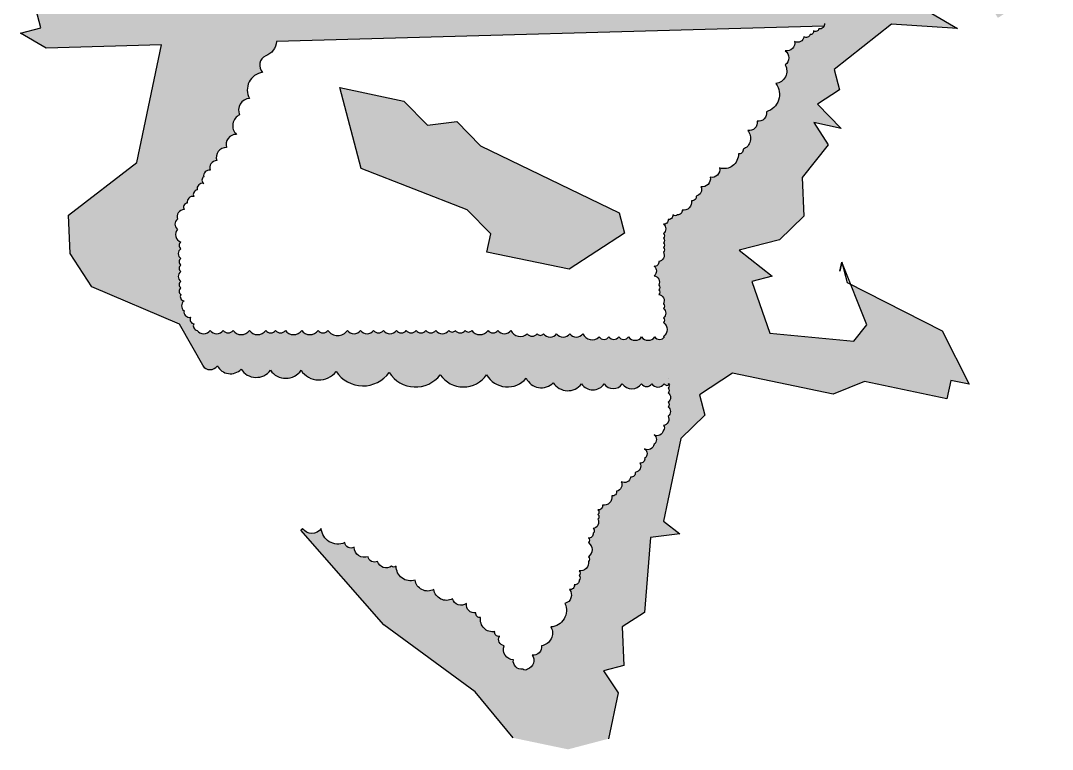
# Model space of a CAD drawing. Extents: x 4857502 to 7068445, y -422737 to 2032183.
# Drawn here: x 4925402 to 4925684.6, y -419966 to -419766.4 of the extents above; entities that cross this region are included whole.
import ezdxf

# ---------------------------------------------------------------- set-up
doc = ezdxf.new("R2010")
doc.units = 0
doc.header["$LTSCALE"] = 1000
doc.header["$MEASUREMENT"] = 0
doc.layers.get('0').update_dxf_attribs({"linetype": 'CONTINUOUS'})

msp = doc.modelspace()

# ---------------------------------------------------------------- hatches: boundary and pattern name
at = {"linetype": 'Continuous'}
h = msp.add_hatch(color=256, dxfattribs=at)
h.paths.add_polyline_path([(4925657.91, -419734.41), (4925656.97, -419726.37), (4925662.51, -419724.91), (4925661.05, -419719.38), (4925666.59, -419717.92), (4925674.74, -419703.93), (4925673.28, -419698.4), (4925678.82, -419696.94), (4925676.84, -419693.91), (4925683.42, -419687.44), (4925683.01, -419676.89), (4925678, -419675.84), (4925676.54, -419670.31), (4925668.5, -419671.24), (4925662.55, -419662.15), (4925633.94, -419661.4), (4925624.44, -419656.8), (4925615.88, -419660.24), (4925611.91, -419654.18), (4925548.22, -419646.1), (4925546.65, -419653.61), (4925545.6, -419658.63), (4925524.62, -419646.39), (4925523.05, -419653.91), (4925527.01, -419659.97), (4925517.17, -419694.53), (4925477.56, -419746.4), (4925472.02, -419747.86), (4925470.45, -419755.38), (4925460.24, -419762.06), (4925445.28, -419763.19), (4925408.22, -419752.83), (4925404.66, -419757.31), (4925407.58, -419768.38), (4925402.04, -419769.84), (4925409.04, -419773.92), (4925440.61, -419773.03), (4925433.87, -419805.26), (4925415.17, -419819.66), (4925415.58, -419830.21), (4925421.52, -419839.3), (4925445.53, -419849.55), (4925452.31, -419861.37, 0.443914), (4925455.93, -419860.91, 0.520567), (4925462.43, -419861.84, 0.520567), (4925470.48, -419862.15, 0.520567), (4925478.85, -419862.15, 0.520567), (4925488.45, -419862.46, 0.520567), (4925503.01, -419862.77, 0.520567), (4925516.95, -419863.39, 0.520567), (4925529.65, -419863.39, 0.520567), (4925540.49, -419864.32, 0.520567), (4925547.92, -419865.56, 0.520567), (4925555.66, -419865.87, 0.520567), (4925561.86, -419865.87, 0.520567), (4925566.82, -419865.87, 0.520567), (4925572.08, -419865.87, 0.520567), (4925574.87, -419865.87, 0.520567), (4925578.28, -419865.87, 0.42715), (4925579.63, -419866.07, -0.353159), (4925579.35, -419867.02, -0.520567), (4925579.35, -419868.3, -0.520567), (4925579.35, -419870.87, -0.520567), (4925579.35, -419872.15, -0.520567), (4925579.35, -419874.71, -0.520567), (4925578.07, -419877.28, -0.520567), (4925578.07, -419878.56, -0.520567), (4925575.5, -419879.84, -0.520567), (4925575.5, -419882.41, -0.520567), (4925572.94, -419883.69, -0.520567), (4925572.94, -419886.26, -0.520567), (4925571.65, -419887.54, -0.520567), (4925570.37, -419890.1, -0.520567), (4925569.09, -419891.39, -0.520567), (4925566.52, -419892.67, -0.520567), (4925565.24, -419895.23, -0.520567), (4925563.95, -419896.52, -0.520567), (4925561.39, -419899.08, -0.520567), (4925560.1, -419900.36, -0.520567), (4925560.1, -419901.65, -0.520567), (4925560.1, -419902.93, -0.520567), (4925558.82, -419905.49, -0.520567), (4925558.82, -419906.78, -0.520567), (4925557.53, -419908.06, -0.520567), (4925557.53, -419909.34, -0.520567), (4925557.53, -419913.19, -0.520567), (4925557.53, -419914.47, -0.520567), (4925554.97, -419917.04, -0.520567), (4925554.97, -419918.32, -0.520567), (4925554.97, -419919.6, -0.520567), (4925553.68, -419920.88, -0.520567), (4925552.4, -419922.17, -0.520567), (4925551.12, -419926.01, -0.520567), (4925547.27, -419932.43, -0.520567), (4925544.7, -419937.56, -0.520567), (4925542.13, -419940.12, -0.520567), (4925540.85, -419943.97, -0.520567), (4925539.57, -419943.97, -0.520567), (4925537, -419941.41, -0.520567), (4925534.43, -419937.56, -0.520567), (4925533.15, -419934.99, -0.520567), (4925531.87, -419933.71, -0.520567), (4925528.02, -419929.86, -0.520567), (4925526.73, -419928.58, -0.520567), (4925524.16, -419926.01, -0.520567), (4925520.31, -419924.73, -0.520567), (4925515.18, -419922.17, -0.520567), (4925510.05, -419919.6, -0.520567), (4925504.91, -419915.75, -0.520567), (4925503.63, -419915.75, -0.520567), (4925499.78, -419914.47, -0.520567), (4925497.21, -419913.19, -0.520567), (4925493.36, -419910.62, -0.520567), (4925490.79, -419909.34, -0.520567), (4925484.38, -419905.49, -0.520567), (4925479.24, -419905.49, -0.107295), (4925478.76, -419905.95), (4925501.55, -419931.87), (4925526.5, -419950.17), (4925536.93, -419962.81), (4925551.97, -419965.95), (4925563.04, -419963.04), (4925565.66, -419950.51), (4925561.69, -419944.45), (4925567.23, -419942.99), (4925566.82, -419932.44), (4925572.88, -419928.48), (4925574.56, -419907.91), (4925582.6, -419906.97), (4925578.12, -419903.42), (4925582.83, -419880.87), (4925589.41, -419874.4), (4925587.96, -419868.86), (4925597.04, -419862.92), (4925624.61, -419868.68), (4925633.17, -419865.24), (4925655.73, -419869.95), (4925656.77, -419864.94), (4925661.79, -419865.99), (4925654.38, -419851.36), (4925629.35, -419838.58), (4925633.81, -419849.68), (4925630.26, -419854.17), (4925607.18, -419851.96), (4925602.28, -419837.86), (4925607.82, -419836.4), (4925598.84, -419829.29), (4925609.91, -419826.38), (4925616.5, -419819.91), (4925616.09, -419809.36), (4925623.19, -419800.38), (4925619.23, -419794.32), (4925626.75, -419795.9), (4925620.28, -419789.31), (4925626.34, -419785.35), (4925624.88, -419779.81), (4925640.55, -419767.4), (4925658.62, -419768.56), (4925651.62, -419764.48), (4925665.72, -419759.58), (4925669.69, -419765.64), (4925675.75, -419761.68), (4925685.77, -419763.77), (4925694.86, -419757.83), (4925703.83, -419764.94), (4925710.42, -419758.47), (4925719.92, -419763.07), (4925715.43, -419759.51), (4925718.46, -419757.53), (4925740.49, -419764.75), (4925747.59, -419755.78), (4925735.18, -419740.1), (4925710.64, -419732.36), (4925686.52, -419735.16), (4925703.01, -419743.84), (4925696.95, -419747.8), (4925664.79, -419751.54), (4925648.3, -419742.86)])
h.paths.add_polyline_path([(4925507.74, -419748.1, -0.520567), (4925510.75, -419746.09, -0.520567), (4925513.26, -419743.59, -0.520567), (4925515.77, -419741.58, -0.520567), (4925517.27, -419740.08, -0.520567), (4925518.28, -419737.57, -0.520567), (4925518.78, -419734.06, -0.520567), (4925520.29, -419729.54, -0.520567), (4925521.29, -419726.53, -0.520567), (4925522.79, -419725.03, -0.520567), (4925523.8, -419723.02, -0.520567), (4925524.8, -419722.02, -0.520567), (4925524.8, -419720.01, -0.520567), (4925525.81, -419718.51, -0.520567), (4925525.81, -419716, -0.520567), (4925527.31, -419712.99, -0.520567), (4925527.81, -419710.98, -0.520567), (4925528.82, -419708.48, -0.520567), (4925529.82, -419705.47, -0.520567), (4925530.83, -419703.46, -0.520567), (4925531.33, -419701.96, -0.520567), (4925532.33, -419699.45, -0.520567), (4925532.33, -419697.94, -0.520567), (4925532.83, -419696.44, -0.520567), (4925532.83, -419694.43, -0.520567), (4925533.84, -419692.43, -0.520567), (4925533.84, -419689.92, -0.520567), (4925534.34, -419688.41, -0.520567), (4925534.34, -419686.91, -0.520567), (4925534.34, -419685.4, -0.520567), (4925534.34, -419683.9, -0.520567), (4925535.34, -419682.39, -0.520567), (4925535.34, -419680.89, -0.520567), (4925536.85, -419678.88, -0.520567), (4925537.85, -419677.38, -0.520567), (4925538.86, -419676.38, -0.520567), (4925539.86, -419675.37, -0.520567), (4925540.86, -419673.87, -0.520567), (4925542.37, -419672.86, -0.520567), (4925544.88, -419670.86, -0.520567), (4925547.89, -419669.35, -0.520567), (4925550.4, -419667.85, -0.520567), (4925552.41, -419666.85, -0.520567), (4925553.91, -419666.85, -0.520567), (4925555.42, -419665.34, -0.520567), (4925557.43, -419664.84, -0.520567), (4925558.93, -419664.84, -0.520567), (4925560.94, -419664.84, -0.520567), (4925562.95, -419664.84, -0.520567), (4925565.46, -419664.84, -0.520567), (4925567.47, -419664.84, -0.520567), (4925569.98, -419664.84, -0.520567), (4925571.98, -419665.34, -0.520567), (4925575, -419666.85, -0.520567), (4925577, -419666.85, -0.520567), (4925579.51, -419667.85, -0.520567), (4925583.03, -419668.85, -0.520567), (4925587.04, -419669.85, -0.520567), (4925592.06, -419670.36, -0.520567), (4925597.08, -419671.86, -0.520567), (4925600.59, -419671.86, -0.520567), (4925603.1, -419673.37, -0.520567), (4925606.62, -419674.37, -0.520567), (4925609.13, -419674.37, -0.520567), (4925612.64, -419674.37, -0.520567), (4925616.15, -419674.37, -0.520567), (4925618.66, -419674.37, -0.520567), (4925621.67, -419674.37, -0.520567), (4925623.68, -419674.37, -0.520567), (4925625.19, -419674.37, -0.520567), (4925627.2, -419674.37, -0.520567), (4925629.71, -419674.37, -0.520567), (4925631.21, -419674.37, -0.520567), (4925633.22, -419674.37, -0.520567), (4925635.73, -419674.37, -0.520567), (4925637.74, -419674.37, -0.520567), (4925640.25, -419674.37, -0.520567), (4925641.75, -419674.37, -0.520567), (4925643.76, -419674.37, -0.520567), (4925645.27, -419674.37, -0.520567), (4925646.77, -419674.37, -0.520567), (4925648.28, -419674.37, -0.520567), (4925649.78, -419674.87, -0.520567), (4925650.79, -419676.88, -0.520567), (4925650.79, -419678.38, -0.520567), (4925651.79, -419680.39, -0.520567), (4925652.29, -419682.9, -0.520567), (4925652.29, -419684.4, -0.520567), (4925652.29, -419685.91, -0.520567), (4925652.29, -419687.41, -0.520567), (4925652.29, -419688.91, -0.520567), (4925652.29, -419690.92, -0.520567), (4925652.29, -419692.93, -0.520567), (4925651.79, -419694.93, -0.520567), (4925650.28, -419697.94, -0.520567), (4925649.78, -419700.45, -0.520567), (4925648.28, -419703.96, -0.520567), (4925647.27, -419705.97, -0.520567), (4925646.27, -419707.97, -0.520567), (4925645.77, -419709.98, -0.520567), (4925645.27, -419711.99, -0.520567), (4925644.26, -419713.49, -0.520567), (4925643.76, -419715, -0.520567), (4925643.26, -419717, -0.520567), (4925641.75, -419720.01, -0.520567), (4925641.75, -419722.02, -0.520567), (4925641.25, -419724.02, -0.520567), (4925640.25, -419726.53, -0.520567), (4925639.74, -419729.04, -0.520567), (4925638.74, -419731.05, -0.520567), (4925638.74, -419732.55, -0.520567), (4925638.24, -419734.06, -0.520567), (4925637.23, -419735.56, -0.520567), (4925636.73, -419737.57, -0.520567), (4925636.73, -419739.07, -0.520567), (4925636.23, -419740.58, -0.520567), (4925635.23, -419742.58, -0.520567), (4925633.72, -419744.59, -0.520567), (4925632.72, -419746.6, -0.450949), (4925632.47, -419748.47, -0.243852), (4925632.72, -419748.6, -0.272568), (4925631.89, -419748.29, -0.443855), (4925630.43, -419748.11, -0.520567), (4925629.06, -419748.38, -0.520567), (4925627.7, -419749.47, -0.520567), (4925626.34, -419750.29, -0.520567), (4925625.25, -419751.38, -0.520567), (4925623.89, -419751.92, -0.520567), (4925622.26, -419752.74, -0.520567), (4925620.08, -419753.01, -0.520567), (4925617.36, -419753.01, -0.520567), (4925615.45, -419753.28, -0.520567), (4925614.09, -419753.82, -0.520567), (4925612.46, -419753.82, -0.520567), (4925610.55, -419753.82, -0.520567), (4925607.83, -419753.82, -0.520567), (4925605.1, -419753.82, -0.520567), (4925602.65, -419753.82, -0.520567), (4925599.39, -419753.82, -0.520567), (4925595.85, -419753.82, -0.520567), (4925592.85, -419753.82, -0.520567), (4925589.59, -419753.82, -0.520567), (4925585.77, -419753.82, -0.520567), (4925582.51, -419753.82, -0.520567), (4925579.24, -419753.82, -0.520567), (4925577.06, -419753.82, -0.520567), (4925574.07, -419753.82, -0.520567), (4925571.34, -419753.82, -0.520567), (4925568.62, -419754.1, -0.520567), (4925567.26, -419754.1, -0.520567), (4925563.72, -419754.64, -0.520567), (4925559.36, -419755.46, -0.520567), (4925555.28, -419755.73, -0.520567), (4925550.92, -419756.27, -0.520567), (4925548.2, -419756.82, -0.520567), (4925542.48, -419757.63, -0.520567), (4925536.22, -419757.63, -0.520567), (4925529.14, -419757.63, -0.520567), (4925521.79, -419757.63, -0.520567), (4925515.26, -419758.18, -0.520567), (4925508.45, -419758.18, -0.520567), (4925502.46, -419758.18, -0.520567), (4925496.2, -419758.45, -0.520567), (4925490.48, -419759.27, -0.520567), (4925484.22, -419759.27, -0.38511), (4925480.09, -419760.21, -0.026554), (4925480.13, -419760.14, -0.520567), (4925483.64, -419759.13, -0.520567), (4925487.66, -419757.63, -0.520567), (4925493.18, -419755.62, -0.520567), (4925497.7, -419752.61, -0.520567), (4925502.72, -419750.11, -0.520567)], flags=16)
h.paths.add_polyline_path([(4925622.08, -419767.92, -0.343439), (4925620.67, -419768.66, -0.520567), (4925619.16, -419769.17, -0.520567), (4925618.23, -419770.24, -0.520567), (4925616.57, -419770.83, -0.520567), (4925614.01, -419772.11, -0.520567), (4925611.44, -419774.67, -0.520567), (4925611.44, -419778.52, -0.520567), (4925608.87, -419783.65, -0.520567), (4925606.31, -419791.35, -0.520567), (4925603.74, -419793.91, -0.520567), (4925601.17, -419796.48, -0.520567), (4925599.89, -419801.61, -0.520567), (4925598.61, -419802.89, -0.520567), (4925593.47, -419806.74, -0.520567), (4925590.9, -419809.3, -0.520567), (4925588.34, -419811.87, -0.520567), (4925587.05, -419814.43, -0.520567), (4925585.77, -419815.72, -0.520567), (4925583.2, -419818.28, -0.520567), (4925581.92, -419819.56, -0.520567), (4925580.64, -419819.56, -0.520567), (4925579.35, -419820.85, -0.520567), (4925578.07, -419822.13, -0.520567), (4925578.07, -419824.69, -0.520567), (4925578.07, -419825.98, -0.520567), (4925578.07, -419827.26, -0.520567), (4925578.07, -419828.54, -0.520567), (4925578.07, -419829.82, -0.520567), (4925576.79, -419832.39, -0.520567), (4925575.5, -419833.67, -0.520567), (4925575.5, -419836.24, -0.520567), (4925576.79, -419838.8, -0.520567), (4925576.79, -419840.08, -0.520567), (4925576.79, -419841.37, -0.520567), (4925578.07, -419843.93, -0.520567), (4925578.07, -419845.21, -0.520567), (4925578.07, -419847.78, -0.520567), (4925578.07, -419849.06, -0.520567), (4925578.07, -419852.91, -0.033908), (4925578.38, -419853.03, -0.002581), (4925578.38, -419853.01, -0.520567), (4925575.69, -419853.01, -0.520567), (4925572.11, -419853.01, -0.520567), (4925568.53, -419853.01, -0.520567), (4925565.85, -419853.01, -0.520567), (4925563.16, -419853.01, -0.520567), (4925560.48, -419853.01, -0.520567), (4925556, -419852.12, -0.520567), (4925552.42, -419852.12, -0.520567), (4925548.84, -419852.12, -0.520567), (4925545.26, -419852.12, -0.520567), (4925543.47, -419852.12, -0.520567), (4925540.78, -419852.12, -0.520567), (4925536.31, -419851.22, -0.520567), (4925532.73, -419851.22, -0.520567), (4925530.04, -419851.22, -0.520567), (4925525.57, -419851.22, -0.520567), (4925523.78, -419851.22, -0.520567), (4925521.09, -419851.22, -0.520567), (4925519.3, -419851.22, -0.520567), (4925515.72, -419851.22, -0.520567), (4925513.04, -419851.22, -0.520567), (4925510.35, -419851.22, -0.520567), (4925507.67, -419851.22, -0.520567), (4925504.98, -419851.22, -0.520567), (4925501.4, -419851.22, -0.520567), (4925498.71, -419851.22, -0.520567), (4925495.13, -419851.22, -0.520567), (4925491.55, -419851.22, -0.520567), (4925486.18, -419851.22, -0.520567), (4925483.5, -419851.22, -0.520567), (4925479.02, -419851.22, -0.520567), (4925474.55, -419851.22, -0.520567), (4925471.86, -419851.22, -0.520567), (4925469.18, -419851.22, -0.520567), (4925464.7, -419851.22, -0.520567), (4925460.22, -419851.22, -0.520567), (4925457.54, -419851.22, -0.520567), (4925453.96, -419851.22, -0.520567), (4925450.38, -419851.22, -0.520567), (4925449.48, -419849.43, -0.520567), (4925448.59, -419847.64, -0.520567), (4925446.8, -419845.85, -0.520567), (4925446.8, -419843.17, -0.520567), (4925445.9, -419841.38, -0.520567), (4925445.9, -419839.59, -0.520567), (4925445.9, -419837.8, -0.520567), (4925445.9, -419835.12, -0.520567), (4925445.9, -419833.33, -0.520567), (4925445.9, -419831.54, -0.520567), (4925445.9, -419828.86, -0.520567), (4925445.9, -419827.07, -0.520567), (4925445.01, -419823.49, -0.520567), (4925445.01, -419820.81, -0.520567), (4925446.8, -419818.12, -0.520567), (4925447.69, -419816.34, -0.520567), (4925449.48, -419814.55, -0.520567), (4925450.38, -419812.76, -0.520567), (4925452.17, -419810.97, -0.520567), (4925452.17, -419809.18, -0.520567), (4925453.96, -419807.39, -0.520567), (4925455.75, -419804.71, -0.520567), (4925458.43, -419801.13, -0.520567), (4925461.12, -419797.55, -0.520567), (4925462.01, -419792.18, -0.520567), (4925464.7, -419787.71, -0.520567), (4925468.28, -419780.56, -0.537626), (4925469.31, -419776.03, 0.278967), (4925472.11, -419772.14)], flags=16)
h.paths.add_polyline_path([(4925489.44, -419784.74), (4925506.99, -419788.41), (4925513.46, -419794.99), (4925521.5, -419794.06), (4925527.97, -419800.64), (4925565.96, -419819.05), (4925567.42, -419824.58), (4925552.27, -419834.49), (4925529.72, -419829.78), (4925530.77, -419824.76), (4925524.3, -419818.18), (4925495.28, -419806.88)], flags=0)
h.paths.add_polyline_path([(4925547.54, -419716.59), (4925541.71, -419694.45), (4925559.25, -419698.11), (4925565.72, -419704.7), (4925573.76, -419703.76), (4925580.23, -419710.35), (4925618.23, -419728.75), (4925619.69, -419734.29), (4925604.54, -419744.2), (4925581.99, -419739.48), (4925582.51, -419736.98), (4925583.04, -419734.47), (4925576.57, -419727.89)], flags=0)

# ---------------------------------------------------------------- linework, layer by layer
for p, q in [((4925407.58, -419768.38), (4925404.66, -419757.31)), ((4925651.62, -419764.48), (4925658.62, -419768.56)), ((4925402.04, -419769.84), (4925407.58, -419768.38)), ((4925622.08, -419767.92), (4925472.11, -419772.14)), ((4925640.55, -419767.4), (4925624.88, -419779.81)), ((4925658.62, -419768.56), (4925640.55, -419767.4)), ((4925409.04, -419773.92), (4925402.04, -419769.84)), ((4925440.61, -419773.03), (4925409.04, -419773.92)), ((4925433.87, -419805.26), (4925440.61, -419773.03)), ((4925624.88, -419779.81), (4925626.34, -419785.35)), ((4925626.34, -419785.35), (4925620.28, -419789.31)), ((4925620.28, -419789.31), (4925626.75, -419795.9)), ((4925626.75, -419795.9), (4925619.23, -419794.32)), ((4925619.23, -419794.32), (4925623.19, -419800.38)), ((4925623.19, -419800.38), (4925616.09, -419809.36)), ((4925415.17, -419819.66), (4925433.87, -419805.26)), ((4925616.09, -419809.36), (4925616.5, -419819.91)), ((4925415.58, -419830.21), (4925415.17, -419819.66)), ((4925616.5, -419819.91), (4925609.91, -419826.38)), ((4925609.91, -419826.38), (4925598.84, -419829.29)), ((4925421.52, -419839.3), (4925415.58, -419830.21)), ((4925598.84, -419829.29), (4925607.82, -419836.4)), ((4925633.81, -419849.68), (4925626.93, -419832.55)), ((4925626.93, -419832.55), (4925628.39, -419838.08)), ((4925607.82, -419836.4), (4925602.28, -419837.86)), ((4925445.53, -419849.55), (4925421.52, -419839.3)), ((4925602.28, -419837.86), (4925607.18, -419851.96)), ((4925628.39, -419838.08), (4925654.38, -419851.36)), ((4925452.31, -419861.37), (4925445.53, -419849.55)), ((4925630.26, -419854.17), (4925633.81, -419849.68)), ((4925654.38, -419851.36), (4925661.79, -419865.99)), ((4925607.18, -419851.96), (4925630.26, -419854.17)), ((4925597.04, -419862.92), (4925587.96, -419868.86)), ((4925624.61, -419868.68), (4925597.04, -419862.92)), ((4925633.17, -419865.24), (4925624.61, -419868.68)), ((4925655.73, -419869.95), (4925633.17, -419865.24)), ((4925656.77, -419864.94), (4925655.73, -419869.95)), ((4925661.79, -419865.99), (4925656.77, -419864.94)), ((4925587.96, -419868.86), (4925589.41, -419874.4)), ((4925589.41, -419874.4), (4925582.83, -419880.87)), ((4925582.83, -419880.87), (4925578.12, -419903.42)), ((4925578.12, -419903.42), (4925582.6, -419906.97)), ((4925501.55, -419931.87), (4925478.76, -419905.95)), ((4925574.56, -419907.91), (4925572.88, -419928.48)), ((4925582.6, -419906.97), (4925574.56, -419907.91)), ((4925572.88, -419928.48), (4925566.82, -419932.44)), ((4925526.5, -419950.17), (4925501.55, -419931.87)), ((4925566.82, -419932.44), (4925567.23, -419942.99)), ((4925567.23, -419942.99), (4925561.69, -419944.45)), ((4925561.69, -419944.45), (4925565.66, -419950.51)), ((4925536.93, -419962.81), (4925526.5, -419950.17)), ((4925565.66, -419950.51), (4925563.04, -419963.04))]:
    msp.add_line(p, q, dxfattribs=at)
for points in [[(4925622.18, -419767.16), (4925622.18, -419767.16, -0.520567), (4925620.67, -419768.66), (4925620.67, -419768.66, -0.520567), (4925619.16, -419769.17), (4925619.16, -419769.17, -0.520567), (4925618.23, -419770.24), (4925618.23, -419770.24, -0.520567), (4925616.57, -419770.83), (4925616.57, -419770.83, -0.520567), (4925614.01, -419772.11), (4925614.01, -419772.11, -0.520567), (4925611.44, -419774.67), (4925611.44, -419774.67, -0.520567), (4925611.44, -419778.52), (4925611.44, -419778.52, -0.520567), (4925608.87, -419783.65), (4925608.87, -419783.65, -0.520567), (4925606.31, -419791.35), (4925606.31, -419791.35, -0.520567), (4925603.74, -419793.91), (4925603.74, -419793.91, -0.520567), (4925601.17, -419796.48), (4925601.17, -419796.48, -0.520567), (4925599.89, -419801.61), (4925599.89, -419801.61, -0.520567), (4925598.61, -419802.89), (4925598.61, -419802.89, -0.520567), (4925593.47, -419806.74), (4925593.47, -419806.74, -0.520567), (4925590.9, -419809.3), (4925590.9, -419809.3, -0.520567), (4925588.34, -419811.87), (4925588.34, -419811.87, -0.520567), (4925587.05, -419814.43), (4925587.05, -419814.43, -0.520567), (4925585.77, -419815.72), (4925585.77, -419815.72, -0.520567), (4925583.2, -419818.28), (4925583.2, -419818.28, -0.520567), (4925581.92, -419819.56), (4925581.92, -419819.56, -0.520567), (4925580.64, -419819.56), (4925580.64, -419819.56, -0.520567), (4925579.35, -419820.85), (4925579.35, -419820.85, -0.520567), (4925578.07, -419822.13), (4925578.07, -419822.13, -0.520567), (4925578.07, -419824.69), (4925578.07, -419824.69, -0.520567), (4925578.07, -419825.98), (4925578.07, -419825.98, -0.520567), (4925578.07, -419827.26), (4925578.07, -419827.26, -0.520567), (4925578.07, -419828.54), (4925578.07, -419828.54, -0.520567), (4925578.07, -419829.82), (4925578.07, -419829.82, -0.520567), (4925576.79, -419832.39), (4925576.79, -419832.39, -0.520567), (4925575.5, -419833.67), (4925575.5, -419833.67, -0.520567), (4925575.5, -419836.24), (4925575.5, -419836.24, -0.520567), (4925576.79, -419838.8), (4925576.79, -419838.8, -0.520567), (4925576.79, -419840.08), (4925576.79, -419840.08, -0.520567), (4925576.79, -419841.37), (4925576.79, -419841.37, -0.520567), (4925578.07, -419843.93), (4925578.07, -419843.93, -0.520567), (4925578.07, -419845.21), (4925578.07, -419845.21, -0.520567), (4925578.07, -419847.78), (4925578.07, -419847.78, -0.520567), (4925578.07, -419849.06), (4925578.07, -419849.06, -0.520567), (4925578.07, -419852.91), (4925578.07, -419852.91, -0.033908), (4925578.38, -419853.03)], [(4925472.11, -419772.14, -0.287635), (4925469.18, -419776.08), (4925469.18, -419776.08, 0.520567), (4925468.28, -419780.56), (4925468.28, -419780.56, 0.520567), (4925464.7, -419787.71), (4925464.7, -419787.71, 0.520567), (4925462.01, -419792.18), (4925462.01, -419792.18, 0.520567), (4925461.12, -419797.55), (4925461.12, -419797.55, 0.520567), (4925458.43, -419801.13), (4925458.43, -419801.13, 0.520567), (4925455.75, -419804.71), (4925455.75, -419804.71, 0.520567), (4925453.96, -419807.39), (4925453.96, -419807.39, 0.520567), (4925452.17, -419809.18), (4925452.17, -419809.18, 0.520567), (4925452.17, -419810.97), (4925452.17, -419810.97, 0.520567), (4925450.38, -419812.76), (4925450.38, -419812.76, 0.520567), (4925449.48, -419814.55), (4925449.48, -419814.55, 0.520567), (4925447.69, -419816.34), (4925447.69, -419816.34, 0.520567), (4925446.8, -419818.12), (4925446.8, -419818.12, 0.520567), (4925445.01, -419820.81), (4925445.01, -419820.81, 0.520567), (4925445.01, -419823.49), (4925445.01, -419823.49, 0.520567), (4925445.9, -419827.07), (4925445.9, -419827.07, 0.520567), (4925445.9, -419828.86), (4925445.9, -419828.86, 0.520567), (4925445.9, -419831.54), (4925445.9, -419831.54, 0.520567), (4925445.9, -419833.33), (4925445.9, -419833.33, 0.520567), (4925445.9, -419835.12), (4925445.9, -419835.12, 0.520567), (4925445.9, -419837.8), (4925445.9, -419837.8, 0.520567), (4925445.9, -419839.59), (4925445.9, -419839.59, 0.520567), (4925445.9, -419841.38), (4925445.9, -419841.38, 0.520567), (4925446.8, -419843.17), (4925446.8, -419843.17, 0.520567), (4925446.8, -419845.85), (4925446.8, -419845.85, 0.520567), (4925448.59, -419847.64), (4925448.59, -419847.64, 0.520567), (4925449.48, -419849.43), (4925449.48, -419849.43, 0.520567), (4925450.38, -419851.22), (4925450.38, -419851.22, 0.520567), (4925453.96, -419851.22), (4925453.96, -419851.22, 0.520567), (4925457.54, -419851.22), (4925457.54, -419851.22, 0.520567), (4925460.22, -419851.22), (4925460.22, -419851.22, 0.520567), (4925464.7, -419851.22), (4925464.7, -419851.22, 0.520567), (4925469.18, -419851.22), (4925469.18, -419851.22, 0.520567), (4925471.86, -419851.22), (4925471.86, -419851.22, 0.520567), (4925474.55, -419851.22), (4925474.55, -419851.22, 0.520567), (4925479.02, -419851.22), (4925479.02, -419851.22, 0.520567), (4925483.5, -419851.22), (4925483.5, -419851.22, 0.520567), (4925486.18, -419851.22), (4925486.18, -419851.22, 0.520567), (4925491.55, -419851.22), (4925491.55, -419851.22, 0.520567), (4925495.13, -419851.22), (4925495.13, -419851.22, 0.520567), (4925498.71, -419851.22), (4925498.71, -419851.22, 0.520567), (4925501.4, -419851.22), (4925501.4, -419851.22, 0.520567), (4925504.98, -419851.22), (4925504.98, -419851.22, 0.520567), (4925507.67, -419851.22), (4925507.67, -419851.22, 0.520567), (4925510.35, -419851.22), (4925510.35, -419851.22, 0.520567), (4925513.04, -419851.22), (4925513.04, -419851.22, 0.520567), (4925515.72, -419851.22), (4925515.72, -419851.22, 0.520567), (4925519.3, -419851.22), (4925519.3, -419851.22, 0.520567), (4925521.09, -419851.22), (4925521.09, -419851.22, 0.520567), (4925523.78, -419851.22), (4925523.78, -419851.22, 0.520567), (4925525.57, -419851.22), (4925525.57, -419851.22, 0.520567), (4925530.04, -419851.22), (4925530.04, -419851.22, 0.520567), (4925532.73, -419851.22), (4925532.73, -419851.22, 0.520567), (4925536.31, -419851.22), (4925536.31, -419851.22, 0.520567), (4925540.78, -419852.12), (4925540.78, -419852.12, 0.520567), (4925543.47, -419852.12), (4925543.47, -419852.12, 0.520567), (4925545.26, -419852.12), (4925545.26, -419852.12, 0.520567), (4925548.84, -419852.12), (4925548.84, -419852.12, 0.520567), (4925552.42, -419852.12), (4925552.42, -419852.12, 0.520567), (4925556, -419852.12), (4925556, -419852.12, 0.520567), (4925560.48, -419853.01), (4925560.48, -419853.01, 0.520567), (4925563.16, -419853.01), (4925563.16, -419853.01, 0.520567), (4925565.85, -419853.01), (4925565.85, -419853.01, 0.520567), (4925568.53, -419853.01), (4925568.53, -419853.01, 0.520567), (4925572.11, -419853.01), (4925572.11, -419853.01, 0.520567), (4925575.69, -419853.01), (4925575.69, -419853.01, 0.520567), (4925578.38, -419853.01), (4925578.38, -419853.01, 0.002581), (4925578.38, -419853.03, 0.002581)], [(4925451.9, -419860.91, 0.520567), (4925455.93, -419860.91), (4925455.93, -419860.91, 0.520567), (4925462.43, -419861.84), (4925462.43, -419861.84, 0.520567), (4925470.48, -419862.15), (4925470.48, -419862.15, 0.520567), (4925478.85, -419862.15), (4925478.85, -419862.15, 0.520567), (4925488.45, -419862.46), (4925488.45, -419862.46, 0.520567), (4925503.01, -419862.77), (4925503.01, -419862.77, 0.520567), (4925516.95, -419863.39), (4925516.95, -419863.39, 0.520567), (4925529.65, -419863.39), (4925529.65, -419863.39, 0.520567), (4925540.49, -419864.32), (4925540.49, -419864.32, 0.520567), (4925547.92, -419865.56), (4925547.92, -419865.56, 0.520567), (4925555.66, -419865.87), (4925555.66, -419865.87, 0.520567), (4925561.86, -419865.87), (4925561.86, -419865.87, 0.520567), (4925566.82, -419865.87), (4925566.82, -419865.87, 0.520567), (4925572.08, -419865.87), (4925572.08, -419865.87, 0.520567), (4925574.87, -419865.87), (4925574.87, -419865.87, 0.520567), (4925578.28, -419865.87), (4925578.28, -419865.87, 0.520567), (4925579.82, -419865.87)], [(4925579.35, -419865.73), (4925579.35, -419865.73, -0.520567), (4925579.35, -419867.02), (4925579.35, -419867.02, -0.520567), (4925579.35, -419868.3), (4925579.35, -419868.3, -0.520567), (4925579.35, -419870.87), (4925579.35, -419870.87, -0.520567), (4925579.35, -419872.15), (4925579.35, -419872.15, -0.520567), (4925579.35, -419874.71), (4925579.35, -419874.71, -0.520567), (4925578.07, -419877.28), (4925578.07, -419877.28, -0.520567), (4925578.07, -419878.56), (4925578.07, -419878.56, -0.520567), (4925575.5, -419879.84), (4925575.5, -419879.84, -0.520567), (4925575.5, -419882.41), (4925575.5, -419882.41, -0.520567), (4925572.94, -419883.69), (4925572.94, -419883.69, -0.520567), (4925572.94, -419886.26), (4925572.94, -419886.26, -0.520567), (4925571.65, -419887.54), (4925571.65, -419887.54, -0.520567), (4925570.37, -419890.1), (4925570.37, -419890.1, -0.520567), (4925569.09, -419891.39), (4925569.09, -419891.39, -0.520567), (4925566.52, -419892.67), (4925566.52, -419892.67, -0.520567), (4925565.24, -419895.23), (4925565.24, -419895.23, -0.520567), (4925563.95, -419896.52), (4925563.95, -419896.52, -0.520567), (4925561.39, -419899.08), (4925561.39, -419899.08, -0.520567), (4925560.1, -419900.36), (4925560.1, -419900.36, -0.520567), (4925560.1, -419901.65), (4925560.1, -419901.65, -0.520567), (4925560.1, -419902.93), (4925560.1, -419902.93, -0.520567), (4925558.82, -419905.49), (4925558.82, -419905.49, -0.520567), (4925558.82, -419906.78), (4925558.82, -419906.78, -0.520567), (4925557.53, -419908.06), (4925557.53, -419908.06, -0.520567), (4925557.53, -419909.34), (4925557.53, -419909.34, -0.520567), (4925557.53, -419913.19), (4925557.53, -419913.19, -0.520567), (4925557.53, -419914.47), (4925557.53, -419914.47, -0.520567), (4925554.97, -419917.04), (4925554.97, -419917.04, -0.520567), (4925554.97, -419918.32), (4925554.97, -419918.32, -0.520567), (4925554.97, -419919.6), (4925554.97, -419919.6, -0.520567), (4925553.68, -419920.88), (4925553.68, -419920.88, -0.520567), (4925552.4, -419922.17), (4925552.4, -419922.17, -0.520567), (4925551.12, -419926.01), (4925551.12, -419926.01, -0.520567), (4925547.27, -419932.43), (4925547.27, -419932.43, -0.520567), (4925544.7, -419937.56), (4925544.7, -419937.56, -0.520567), (4925542.13, -419940.12), (4925542.13, -419940.12, -0.520567), (4925540.85, -419943.97), (4925540.85, -419943.97, -0.520567), (4925539.57, -419943.97), (4925539.57, -419943.97, -0.520567), (4925537, -419941.41), (4925537, -419941.41, -0.520567), (4925534.43, -419937.56), (4925534.43, -419937.56, -0.520567), (4925533.15, -419934.99), (4925533.15, -419934.99, -0.520567), (4925531.87, -419933.71), (4925531.87, -419933.71, -0.520567), (4925528.02, -419929.86), (4925528.02, -419929.86, -0.520567), (4925526.73, -419928.58), (4925526.73, -419928.58, -0.520567), (4925524.16, -419926.01), (4925524.16, -419926.01, -0.520567), (4925520.31, -419924.73), (4925520.31, -419924.73, -0.520567), (4925515.18, -419922.17), (4925515.18, -419922.17, -0.520567), (4925510.05, -419919.6), (4925510.05, -419919.6, -0.520567), (4925504.91, -419915.75), (4925504.91, -419915.75, -0.520567), (4925503.63, -419915.75), (4925503.63, -419915.75, -0.520567), (4925499.78, -419914.47), (4925499.78, -419914.47, -0.520567), (4925497.21, -419913.19), (4925497.21, -419913.19, -0.520567), (4925493.36, -419910.62), (4925493.36, -419910.62, -0.520567), (4925490.79, -419909.34), (4925490.79, -419909.34, -0.520567), (4925484.38, -419905.49), (4925484.38, -419905.49, -0.520567), (4925479.24, -419905.49), (4925479.24, -419905.49, -0.107295), (4925478.76, -419905.95)]]:
    msp.add_lwpolyline(points, format="xyb", dxfattribs=at)
for points in [[(4925565.96, -419819.05), (4925567.42, -419824.58), (4925552.27, -419834.49), (4925529.72, -419829.78), (4925530.77, -419824.76), (4925524.3, -419818.18), (4925495.28, -419806.88), (4925489.44, -419784.74), (4925506.99, -419788.41), (4925513.46, -419794.99), (4925521.5, -419794.06), (4925527.97, -419800.64), (4925565.96, -419819.05)], [(4925626.93, -419832.55), (4925626.41, -419835.05), (4925626.93, -419832.55)]]:
    msp.add_lwpolyline(points, dxfattribs=at)
msp.add_lwpolyline([(4925579.35, -419864.45), (4925579.35, -419864.45)], close=True, dxfattribs=at)

doc.saveas('drawing.dxf')
